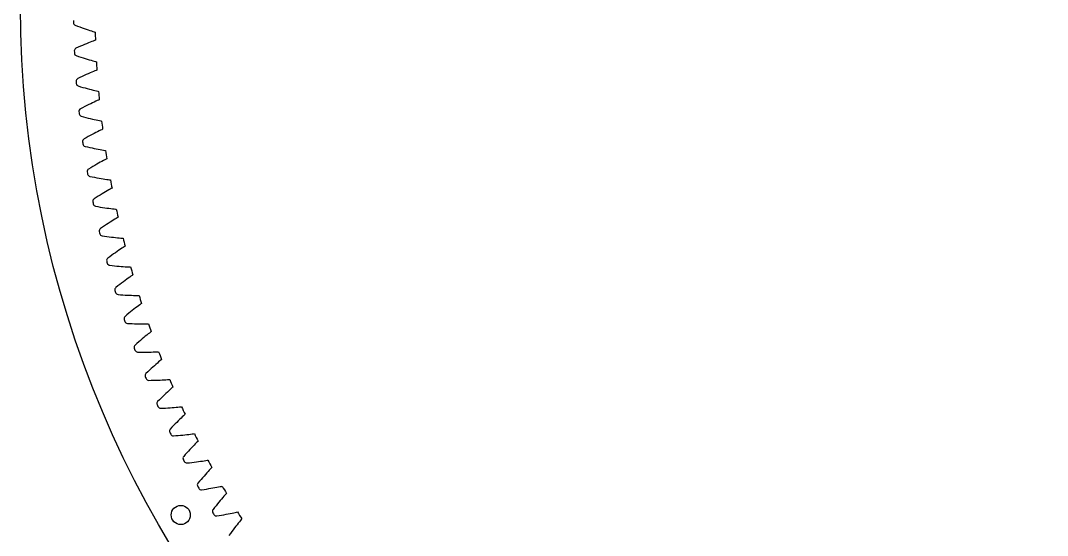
# Model space of a CAD drawing. Header units: millimetres. Extents: x -109 to 109, y -109 to 109.
# Drawn here: x -108.8 to -1.5, y -55.3 to -1.5 of the extents above; entities that cross this region are included whole.
import ezdxf

# ---------------------------------------------------------------- set-up
doc = ezdxf.new("R2010")
doc.units = ezdxf.units.MM

msp = doc.modelspace()

# ---------------------------------------------------------------- linework, layer by layer
at = {"layer": 'fixed_ring'}
for p, q in [((-103.042419, -1.976046), (-102.800409, -2.064839)), ((-102.800409, -2.064839), (-102.565506, -2.149768)), ((-102.565506, -2.149768), (-102.33828, -2.230202)), ((-102.33828, -2.230202), (-102.119404, -2.306064)), ((-102.119404, -2.306064), (-101.909712, -2.377239)), ((-101.909712, -2.377239), (-101.710266, -2.443556)), ((-101.710266, -2.443556), (-101.522485, -2.504752)), ((-101.522485, -2.504752), (-101.34838, -2.560401)), ((-101.34838, -2.560401), (-101.191094, -2.609765)), ((-101.191094, -2.609765), (-101.0565, -2.651314)), ((-101.0565, -2.651314), (-100.964454, -2.679357)), ((-102.732544, -4.267564), (-102.968629, -4.371087)), ((-102.503315, -4.168335), (-102.732544, -4.267564)), ((-102.281471, -4.074065), (-102.503315, -4.168335)), ((-102.067681, -3.984873), (-102.281471, -4.074065)), ((-101.862767, -3.900924), (-102.067681, -3.984873)), ((-101.667782, -3.822455), (-101.862767, -3.900924)), ((-101.484125, -3.749815), (-101.667782, -3.822455)), ((-101.313776, -3.683553), (-101.484125, -3.749815)), ((-101.159827, -3.6246), (-101.313776, -3.683553)), ((-101.028046, -3.574844), (-101.159827, -3.6246)), ((-100.937902, -3.541188), (-101.028046, -3.574844)), ((-102.932696, -5.148306), (-102.688066, -5.229604)), ((-102.688066, -5.229604), (-102.450659, -5.307259)), ((-102.450659, -5.307259), (-102.221064, -5.380657)), ((-102.221064, -5.380657), (-101.999956, -5.449743)), ((-101.999956, -5.449743), (-101.788171, -5.514427)), ((-101.788171, -5.514427), (-101.586777, -5.574571)), ((-101.586777, -5.574571), (-101.397201, -5.629955)), ((-101.397201, -5.629955), (-101.221464, -5.680216)), ((-101.221464, -5.680216), (-101.062733, -5.724713)), ((-101.062733, -5.724713), (-100.926923, -5.762097)), ((-100.926923, -5.762097), (-100.834058, -5.787293)), ((-102.5524, -7.429194), (-102.785185, -7.539938)), ((-102.326336, -7.322953), (-102.5524, -7.429194)), ((-102.1075, -7.221897), (-102.326336, -7.322953)), ((-101.896557, -7.126164), (-102.1075, -7.221897)), ((-101.694327, -7.035944), (-101.896557, -7.126164)), ((-101.501851, -6.951507), (-101.694327, -7.035944)), ((-101.320517, -6.873246), (-101.501851, -6.951507)), ((-101.152289, -6.80177), (-101.320517, -6.873246)), ((-101.000229, -6.738104), (-101.152289, -6.80177)), ((-100.870043, -6.684313), (-101.000229, -6.738104)), ((-100.780978, -6.647897), (-100.870043, -6.684313)), ((-102.725334, -8.315683), (-102.478317, -8.389409)), ((-102.478317, -8.389409), (-102.238632, -8.459716)), ((-102.238632, -8.459716), (-102.006885, -8.526009)), ((-102.006885, -8.526009), (-101.783754, -8.588253)), ((-101.783754, -8.588253), (-101.570077, -8.646384)), ((-101.570077, -8.646384), (-101.366927, -8.700298)), ((-101.366927, -8.700298), (-101.175735, -8.749817)), ((-101.175735, -8.749817), (-100.998535, -8.794643)), ((-100.998535, -8.794643), (-100.838508, -8.834231)), ((-100.838508, -8.834231), (-100.701611, -8.867415)), ((-100.701611, -8.867415), (-100.608014, -8.889739)), ((-102.274979, -10.583778), (-102.504243, -10.701638)), ((-102.052293, -10.470626), (-102.274979, -10.583778)), ((-101.836674, -10.362878), (-102.052293, -10.470626)), ((-101.628779, -10.260694), (-101.836674, -10.362878)), ((-101.429423, -10.16429), (-101.628779, -10.260694)), ((-101.239638, -10.073965), (-101.429423, -10.16429)), ((-101.060801, -9.990158), (-101.239638, -10.073965)), ((-100.894854, -9.913534), (-101.060801, -9.990158)), ((-100.744826, -9.845216), (-100.894854, -9.913534)), ((-100.616358, -9.787442), (-100.744826, -9.845216)), ((-100.528457, -9.7483), (-100.616358, -9.787442)), ((-102.420532, -11.475171), (-102.171362, -11.541256)), ((-102.171362, -11.541256), (-101.929624, -11.604149)), ((-101.929624, -11.604149), (-101.695946, -11.663273)), ((-101.695946, -11.663273), (-101.471004, -11.718616)), ((-101.471004, -11.718616), (-101.255639, -11.77014)), ((-101.255639, -11.77014), (-101.050925, -11.817772)), ((-101.050925, -11.817772), (-100.858298, -11.86138)), ((-100.858298, -11.86138), (-100.679801, -11.900728)), ((-100.679801, -11.900728), (-100.518632, -11.935368)), ((-100.518632, -11.935368), (-100.380778, -11.964321)), ((-100.380778, -11.964321), (-100.286538, -11.983752)), ((-100.180579, -12.839456), (-100.267233, -12.881287)), ((-101.900544, -13.728322), (-102.12607, -13.853187)), ((-101.681448, -13.608366), (-101.900544, -13.728322)), ((-101.469249, -13.49403), (-101.681448, -13.608366)), ((-101.2646, -13.385492), (-101.469249, -13.49403)), ((-101.068307, -13.282994), (-101.2646, -13.385492)), ((-100.881394, -13.186868), (-101.068307, -13.282994)), ((-100.705222, -13.097593), (-100.881394, -13.186868)), ((-100.541714, -13.015895), (-100.705222, -13.097593)), ((-100.393861, -12.94299), (-100.541714, -13.015895)), ((-100.267233, -12.881287), (-100.393861, -12.94299)), ((-102.018577, -14.623775), (-101.76749, -14.682155)), ((-101.76749, -14.682155), (-101.523931, -14.737574)), ((-101.523931, -14.737574), (-101.288542, -14.789474)), ((-101.288542, -14.789474), (-101.062003, -14.837864)), ((-101.062003, -14.837864), (-100.845153, -14.882731)), ((-100.845153, -14.882731), (-100.639069, -14.924036)), ((-100.639069, -14.924036), (-100.445191, -14.961692)), ((-100.445191, -14.961692), (-100.265567, -14.995524)), ((-100.265567, -14.995524), (-100.103407, -15.025185)), ((-100.103407, -15.025185), (-99.964727, -15.049879)), ((-99.947666, -16.028486), (-100.093204, -16.10591)), ((-99.964727, -15.049879), (-99.869934, -15.066398)), ((-99.822998, -15.962913), (-99.947666, -16.028486)), ((-99.737673, -15.918434), (-99.822998, -15.962913)), ((-101.42945, -16.859844), (-101.651024, -16.991595)), ((-101.214153, -16.733198), (-101.42945, -16.859844)), ((-101.005575, -16.612381), (-101.214153, -16.733198)), ((-100.804365, -16.497593), (-101.005575, -16.612381)), ((-100.611322, -16.389099), (-100.804365, -16.497593)), ((-100.427458, -16.287262), (-100.611322, -16.389099)), ((-100.254118, -16.192604), (-100.427458, -16.287262)), ((-100.093204, -16.10591), (-100.254118, -16.192604)), ((-101.519852, -17.758508), (-101.267086, -17.809128)), ((-101.267086, -17.809128), (-101.021935, -17.857019)), ((-101.021935, -17.857019), (-100.78506, -17.901647)), ((-100.78506, -17.901647), (-100.557138, -17.943037)), ((-100.557138, -17.943037), (-100.33901, -17.981205)), ((-100.33901, -17.981205), (-100.131752, -18.016144)), ((-100.131752, -18.016144), (-99.936806, -18.047811)), ((-99.936806, -18.047811), (-99.756225, -18.076096)), ((-99.756225, -18.076096), (-99.593229, -18.100749)), ((-99.593229, -18.100749), (-99.453854, -18.121161)), ((-99.453854, -18.121161), (-99.358597, -18.134753)), ((-99.707918, -19.272256), (-99.87826, -19.372207)), ((-99.549749, -19.180648), (-99.707918, -19.272256)), ((-99.406665, -19.098778), (-99.549749, -19.180648)), ((-99.284075, -19.029397), (-99.406665, -19.098778)), ((-99.200161, -18.982311), (-99.284075, -19.029397)), ((-100.862144, -19.975374), (-101.079555, -20.113885)), ((-100.650849, -19.842158), (-100.862144, -19.975374)), ((-100.446091, -19.714975), (-100.650849, -19.842158)), ((-100.248511, -19.594045), (-100.446091, -19.714975)), ((-100.0589, -19.479657), (-100.248511, -19.594045)), ((-99.87826, -19.372207), (-100.0589, -19.479657)), ((-100.924829, -20.876395), (-100.670624, -20.919207)), ((-100.670624, -20.919207), (-100.424115, -20.959527)), ((-100.424115, -20.959527), (-100.185978, -20.996838)), ((-100.185978, -20.996838), (-99.956889, -21.03119)), ((-99.956889, -21.03119), (-99.737689, -21.062622)), ((-99.737689, -21.062622), (-99.529453, -21.091162)), ((-99.529453, -21.091162), (-99.333625, -21.116811)), ((-99.333625, -21.116811), (-99.152258, -21.139522)), ((-99.152258, -21.139522), (-98.98858, -21.159144)), ((-98.98858, -21.159144), (-98.848643, -21.175253)), ((-98.848643, -21.175253), (-98.753012, -21.185906)), ((-99.234321, -22.438776), (-99.411567, -22.551738)), ((-99.067138, -22.333626), (-99.234321, -22.438776)), ((-98.911865, -22.237191), (-99.067138, -22.333626)), ((-98.77137, -22.150954), (-98.911865, -22.237191)), ((-98.650975, -22.077831), (-98.77137, -22.150954)), ((-98.56855, -22.028183), (-98.650975, -22.077831)), ((-100.199165, -23.071956), (-100.412207, -23.217096)), ((-99.992072, -22.932296), (-100.199165, -23.071956)), ((-99.791327, -22.798868), (-99.992072, -22.932296)), ((-99.597566, -22.67191), (-99.791327, -22.798868)), ((-99.411567, -22.551738), (-99.597566, -22.67191)), ((-100.234072, -23.97448), (-99.97867, -24.009443)), ((-99.97867, -24.009443), (-99.731036, -24.042152)), ((-99.731036, -24.042152), (-99.491863, -24.072113)), ((-99.491863, -24.072113), (-99.261825, -24.099393)), ((-99.261825, -24.099393), (-99.04176, -24.124061)), ((-99.04176, -24.124061), (-98.832745, -24.146174)), ((-98.832745, -24.146174), (-98.636219, -24.165781)), ((-98.636219, -24.165781), (-98.45424, -24.182895)), ((-98.45424, -24.182895), (-98.290034, -24.197467)), ((-98.290034, -24.197467), (-98.149668, -24.20926)), ((-98.149668, -24.20926), (-98.053754, -24.216963)), ((-98.852146, -25.72827), (-99.041906, -25.861134)), ((-98.669936, -25.602427), (-98.852146, -25.72827)), ((-98.496253, -25.48406), (-98.669936, -25.602427)), ((-98.332387, -25.373812), (-98.496253, -25.48406)), ((-98.180158, -25.272641), (-98.332387, -25.373812)), ((-98.042385, -25.182118), (-98.180158, -25.272641)), ((-97.924299, -25.105322), (-98.042385, -25.182118)), ((-97.843442, -25.05316), (-97.924299, -25.105322)), ((-99.44114, -26.146652), (-99.649612, -26.298285)), ((-99.238446, -26.000681), (-99.44114, -26.146652)), ((-99.041906, -25.861134), (-99.238446, -26.000681)), ((-99.448238, -27.049823), (-99.191879, -27.076905)), ((-99.191879, -27.076905), (-98.943356, -27.101973)), ((-98.943356, -27.101973), (-98.703374, -27.124553)), ((-98.703374, -27.124553), (-98.472605, -27.144737)), ((-98.472605, -27.144737), (-98.251885, -27.162616)), ((-98.251885, -27.162616), (-98.042287, -27.178283)), ((-98.042287, -27.178283), (-97.845251, -27.191827)), ((-97.845251, -27.191827), (-97.662831, -27.20333)), ((-97.662831, -27.20333), (-97.498255, -27.212838)), ((-97.498255, -27.212838), (-97.357592, -27.220303)), ((-97.357592, -27.220303), (-97.261487, -27.225048)), ((-98.198537, -28.89887), (-98.390687, -29.044403)), ((-98.012959, -28.760226), (-98.198537, -28.89887)), ((-97.834711, -28.628831), (-98.012959, -28.760226)), ((-97.664755, -28.505172), (-97.834711, -28.628831)), ((-97.504362, -28.38993), (-97.664755, -28.505172)), ((-97.35532, -28.284118), (-97.504362, -28.38993)), ((-97.2204, -28.189396), (-97.35532, -28.284118)), ((-97.104736, -28.109), (-97.2204, -28.189396)), ((-97.025523, -28.054372), (-97.104736, -28.109)), ((-98.588789, -29.196547), (-98.792493, -29.354528)), ((-98.390687, -29.044403), (-98.588789, -29.196547)), ((-98.56807, -30.099508), (-98.311, -30.118683)), ((-98.311, -30.118683), (-98.061822, -30.136085)), ((-98.061822, -30.136085), (-97.821258, -30.151265)), ((-97.821258, -30.151265), (-97.589977, -30.164332)), ((-97.589977, -30.164332), (-97.368812, -30.175406)), ((-97.368812, -30.175406), (-97.158831, -30.18461)), ((-97.158831, -30.18461), (-96.961471, -30.192081)), ((-96.961471, -30.192081), (-96.778783, -30.19796)), ((-96.778783, -30.19796), (-96.613993, -30.202396)), ((-96.613993, -30.202396), (-96.473166, -30.205526)), ((-96.473166, -30.205526), (-96.37696, -30.207309)), ((-96.193063, -31.086014), (-96.306197, -31.169934)), ((-96.11557, -31.028973), (-96.193063, -31.086014)), ((-97.449598, -32.060575), (-97.642921, -32.218747)), ((-97.262021, -31.909194), (-97.449598, -32.060575)), ((-97.0808, -31.7649), (-97.262021, -31.909194)), ((-96.906683, -31.628078), (-97.0808, -31.7649)), ((-96.740616, -31.499244), (-96.906683, -31.628078)), ((-96.583848, -31.379117), (-96.740616, -31.499244)), ((-96.438135, -31.268766), (-96.583848, -31.379117)), ((-96.306197, -31.169934), (-96.438135, -31.268766)), ((-97.642921, -32.218747), (-97.841663, -32.382926)), ((-97.594405, -33.120642), (-97.336866, -33.131891)), ((-97.336866, -33.131891), (-97.087271, -33.141612)), ((-97.087271, -33.141612), (-96.846354, -33.149376)), ((-96.846354, -33.149376), (-96.61478, -33.155315)), ((-96.61478, -33.155315), (-96.393378, -33.159572)), ((-96.393378, -33.159572), (-96.183214, -33.162306)), ((-96.183214, -33.162306), (-95.985718, -33.163696)), ((-95.985718, -33.163696), (-95.802935, -33.163946)), ((-95.802935, -33.163946), (-95.638086, -33.163305)), ((-95.638086, -33.163305), (-95.49723, -33.162097)), ((-95.49723, -33.162097), (-95.401015, -33.160916)), ((-95.429473, -34.223754), (-95.571718, -34.33854)), ((-95.300641, -34.120906), (-95.429473, -34.223754)), ((-95.190145, -34.033542), (-95.300641, -34.120906)), ((-95.114445, -33.974142), (-95.190145, -34.033542)), ((-96.604433, -35.210386), (-96.798024, -35.380607)), ((-96.416072, -35.046335), (-96.604433, -35.210386)), ((-96.233246, -34.88925), (-96.416072, -35.046335)), ((-96.056555, -34.739444), (-96.233246, -34.88925)), ((-95.886734, -34.597325), (-96.056555, -34.739444)), ((-95.724713, -34.463438), (-95.886734, -34.597325)), ((-95.571718, -34.33854), (-95.724713, -34.463438)), ((-96.528166, -36.110359), (-96.270403, -36.113672)), ((-96.270403, -36.113672), (-96.020626, -36.115702)), ((-96.020626, -36.115702), (-95.779584, -36.116043)), ((-95.779584, -36.116043), (-95.547938, -36.114848)), ((-95.547938, -36.114848), (-95.32651, -36.112285)), ((-95.32651, -36.112285), (-95.116361, -36.108546)), ((-95.116361, -36.108546), (-94.918916, -36.103853)), ((-94.918916, -36.103853), (-94.736212, -36.098474)), ((-94.736212, -36.098474), (-94.571461, -36.092757)), ((-94.571461, -36.092757), (-94.430709, -36.087211)), ((-94.430709, -36.087211), (-94.334576, -36.083069)), ((-94.77583, -37.533754), (-94.941194, -37.681035)), ((-94.618009, -37.39494), (-94.77583, -37.533754)), ((-94.468933, -37.265391), (-94.618009, -37.39494)), ((-94.33029, -37.146279), (-94.468933, -37.265391)), ((-94.204686, -37.039512), (-94.33029, -37.146279)), ((-94.096933, -36.948786), (-94.204686, -37.039512)), ((-94.023099, -36.887083), (-94.096933, -36.948786)), ((-95.474309, -38.168626), (-95.662567, -38.344728)), ((-95.29109, -37.998852), (-95.474309, -38.168626)), ((-95.113188, -37.836211), (-95.29109, -37.998852)), ((-94.941194, -37.681035), (-95.113188, -37.836211)), ((-95.370364, -39.065823), (-95.112621, -39.061196)), ((-95.112621, -39.061196), (-94.862901, -39.055533)), ((-94.862901, -39.055533), (-94.621962, -39.048452)), ((-94.621962, -39.048452), (-94.390462, -39.040124)), ((-94.390462, -39.040124), (-94.169218, -39.030743)), ((-94.169218, -39.030743), (-93.959284, -39.020534)), ((-93.959284, -39.020534), (-93.762077, -39.009763)), ((-93.762077, -39.009763), (-93.579626, -38.998761)), ((-93.579626, -38.998761), (-93.415129, -38.987973)), ((-93.415129, -38.987973), (-93.274614, -38.978095)), ((-93.274614, -38.978095), (-93.178654, -38.970994)), ((-93.902909, -40.747282), (-94.075718, -40.915325)), ((-93.735775, -40.586883), (-93.902909, -40.747282)), ((-93.575025, -40.434579), (-93.735775, -40.586883)), ((-93.421554, -40.290972), (-93.575025, -40.434579)), ((-93.276539, -40.156893), (-93.421554, -40.290972)), ((-93.14163, -40.033568), (-93.276539, -40.156893)), ((-93.019373, -39.922983), (-93.14163, -40.033568)), ((-92.914464, -39.828983), (-93.019373, -39.922983)), ((-92.842566, -39.765035), (-92.914464, -39.828983)), ((-94.253623, -41.09066), (-94.436368, -41.272476)), ((-94.075718, -40.915325), (-94.253623, -41.09066)), ((-92.170187, -41.846206), (-92.030043, -41.832006)), ((-92.030043, -41.832006), (-91.934348, -41.821953)), ((-94.122098, -41.984231), (-93.864619, -41.971669)), ((-93.864619, -41.971669), (-93.615191, -41.958319)), ((-93.615191, -41.958319), (-93.374586, -41.943821)), ((-93.374586, -41.943821), (-93.143452, -41.928368)), ((-93.143452, -41.928368), (-92.922602, -41.912178)), ((-92.922602, -41.912178), (-92.713081, -41.895509)), ((-92.713081, -41.895509), (-92.5163, -41.87867)), ((-92.5163, -41.87867), (-92.334274, -41.862055)), ((-92.334274, -41.862055), (-92.170187, -41.846206)), ((-91.864618, -42.882883), (-91.995666, -43.010304)), ((-91.745825, -42.768586), (-91.864618, -42.882883)), ((-91.643861, -42.671399), (-91.745825, -42.768586)), ((-91.573966, -42.605268), (-91.643861, -42.671399)), ((-92.943531, -43.973717), (-93.120591, -44.161075)), ((-92.77111, -43.792987), (-92.943531, -43.973717)), ((-92.603558, -43.619702), (-92.77111, -43.792987)), ((-92.441443, -43.454232), (-92.603558, -43.619702)), ((-92.285459, -43.29705), (-92.441443, -43.454232)), ((-92.136483, -43.148785), (-92.285459, -43.29705)), ((-91.995666, -43.010304), (-92.136483, -43.148785)), ((-92.784551, -44.862814), (-92.527581, -44.842329)), ((-92.527581, -44.842329), (-92.278683, -44.821304)), ((-92.278683, -44.821304), (-92.038637, -44.799404)), ((-92.038637, -44.799404), (-91.808089, -44.77684)), ((-91.808089, -44.77684), (-91.587842, -44.753857)), ((-91.587842, -44.753857), (-91.378935, -44.730744)), ((-91.378935, -44.730744), (-91.182765, -44.707853)), ((-91.182765, -44.707853), (-91.001337, -44.68564)), ((-91.001337, -44.68564), (-90.837816, -44.664745)), ((-90.837816, -44.664745), (-90.698176, -44.646236)), ((-90.698176, -44.646236), (-90.602835, -44.633241)), ((-90.908355, -46.118451), (-91.059424, -46.280362)), ((-90.764015, -45.965669), (-90.908355, -46.118451)), ((-90.627529, -45.822917), (-90.764015, -45.965669)), ((-90.500468, -45.691521), (-90.627529, -45.822917)), ((-90.38525, -45.57362), (-90.500468, -45.691521)), ((-90.286328, -45.473339), (-90.38525, -45.57362)), ((-90.218502, -45.405086), (-90.286328, -45.473339)), ((-91.545276, -46.815063), (-91.716482, -47.007784)), ((-91.378503, -46.629108), (-91.545276, -46.815063)), ((-91.216367, -46.450746), (-91.378503, -46.629108)), ((-91.059424, -46.280362), (-91.216367, -46.450746)), ((-91.358992, -47.698842), (-91.102775, -47.670454)), ((-91.102775, -47.670454), (-90.854642, -47.641774)), ((-90.854642, -47.641774), (-90.615385, -47.612491)), ((-90.615385, -47.612491), (-90.385641, -47.582839)), ((-90.385641, -47.582839), (-90.166206, -47.553084)), ((-90.166206, -47.553084), (-89.95811, -47.523548)), ((-89.95811, -47.523548), (-89.762738, -47.494627)), ((-89.762738, -47.494627), (-89.58208, -47.466838)), ((-89.58208, -47.466838), (-89.41928, -47.440918)), ((-89.41928, -47.440918), (-89.280276, -47.418117)), ((-89.280276, -47.418117), (-89.185381, -47.402192)), ((-88.843153, -48.232144), (-88.93894, -48.335424)), ((-88.777461, -48.161836), (-88.843153, -48.232144)), ((-89.742651, -49.237729), (-89.899218, -49.420999)), ((-89.59103, -49.062592), (-89.742651, -49.237729)), ((-89.445019, -48.896107), (-89.59103, -49.062592)), ((-89.305452, -48.738951), (-89.445019, -48.896107)), ((-89.173427, -48.592064), (-89.305452, -48.738951)), ((-89.050472, -48.456817), (-89.173427, -48.592064)), ((-88.93894, -48.335424), (-89.050472, -48.456817)), ((-90.060186, -49.612002), (-90.225376, -49.809904)), ((-89.899218, -49.420999), (-90.060186, -49.612002)), ((-89.591552, -50.45336), (-89.34442, -50.417052)), ((-89.34442, -50.417052), (-89.106179, -50.380416)), ((-89.106179, -50.380416), (-88.877457, -50.343702)), ((-88.877457, -50.343702), (-88.659042, -50.307204)), ((-88.659042, -50.307204), (-88.451954, -50.271274)), ((-88.451954, -50.271274), (-88.257565, -50.23635)), ((-88.257565, -50.23635), (-88.077849, -50.20301)), ((-88.077849, -50.20301), (-87.915924, -50.172089)), ((-87.915924, -50.172089), (-87.777689, -50.145019)), ((-87.777689, -50.145019), (-87.683329, -50.126179)), ((-89.846773, -50.489625), (-89.591552, -50.45336)), ((-87.762177, -51.466002), (-87.896838, -51.627381)), ((-87.634738, -51.315118), (-87.762177, -51.466002)), ((-87.516007, -51.17615), (-87.634738, -51.315118)), ((-87.408266, -51.051379), (-87.516007, -51.17615)), ((-87.315705, -50.945199), (-87.408266, -51.051379)), ((-87.252209, -50.872901), (-87.315705, -50.945199)), ((-88.489667, -52.36188), (-88.648685, -52.564775)), ((-88.334658, -52.166012), (-88.489667, -52.36188)), ((-88.183809, -51.978006), (-88.334658, -52.166012)), ((-88.037653, -51.798284), (-88.183809, -51.978006)), ((-87.896838, -51.627381), (-88.037653, -51.798284)), ((-88.24933, -53.232516), (-87.995346, -53.188408)), ((-87.995346, -53.188408), (-87.74945, -53.144507)), ((-87.74945, -53.144507), (-87.512449, -53.100551)), ((-87.512449, -53.100551), (-87.284966, -53.056812)), ((-87.284966, -53.056812), (-87.06778, -53.013605)), ((-87.06778, -53.013605), (-86.861896, -52.971315)), ((-86.861896, -52.971315), (-86.668675, -52.930421)), ((-86.668675, -52.930421), (-86.490071, -52.891563)), ((-86.490071, -52.891563), (-86.329175, -52.85567)), ((-86.329175, -52.85567), (-86.191839, -52.824355)), ((-86.191839, -52.824355), (-86.098104, -52.802619)), ((-85.705432, -53.609929), (-85.79468, -53.718909)), ((-85.644193, -53.53571), (-85.705432, -53.609929)), ((-86.54132, -54.66898), (-86.686307, -54.861541)), ((-86.400768, -54.484842), (-86.54132, -54.66898)), ((-86.265282, -54.309683), (-86.400768, -54.484842)), ((-86.135655, -54.144234), (-86.265282, -54.309683)), ((-86.012923, -53.989498), (-86.135655, -54.144234)), ((-85.898527, -53.846938), (-86.012923, -53.989498)), ((-85.79468, -53.718909), (-85.898527, -53.846938)), ((-86.835211, -55.062091), (-86.987905, -55.269786)), ((-86.686307, -54.861541), (-86.835211, -55.062091))]:
    msp.add_line(p, q, dxfattribs=at)
for centre, radius, start, end in [((0, 0), 103.25, 180.821027, 180.943679), ((-102.936037, -1.695542), 0.3, 180.943679, 249.230545), ((0, 0), 101, 181.520137, 182.009274), ((-102.84518, -4.64451), 0.3, 114.298867, 182.585733), ((0, 0), 103.25, 182.585733, 182.708385), ((-102.835002, -4.864659), 0.3, 182.708385, 250.995251), ((0, 0), 101, 183.284843, 183.77398), ((-102.653374, -7.809431), 0.3, 116.063572, 184.350439), ((0, 0), 103.25, 184.350439, 184.473091), ((-102.636422, -8.029161), 0.3, 184.473091, 252.759957), ((0, 0), 101, 185.049549, 185.538686), ((-102.364196, -10.966943), 0.3, 117.828278, 186.115144), ((0, 0), 103.25, 186.115144, 186.237797), ((-102.340485, -11.186048), 0.3, 186.237797, 254.524663), ((0, 0), 101, 186.814255, 187.303392), ((-101.977919, -14.114053), 0.3, 119.592984, 187.87985), ((0, 0), 103.25, 187.87985, 188.002503), ((-101.947472, -14.332324), 0.3, 188.002503, 256.289369), ((0, 0), 101, 188.578961, 189.068098), ((-101.49491, -17.247775), 0.3, 121.35769, 189.644556), ((0, 0), 103.25, 189.644556, 189.767209), ((-101.457755, -17.465005), 0.3, 189.767209, 258.054075), ((0, 0), 101, 190.343667, 190.832804), ((-100.915627, -20.365137), 0.3, 123.122396, 191.409262), ((0, 0), 103.25, 191.409262, 191.531914), ((-100.8718, -20.581119), 0.3, 191.531914, 259.818781), ((0, 0), 101, 192.108373, 192.59751), ((-100.240619, -23.463181), 0.3, 124.887102, 193.173968), ((0, 0), 103.25, 193.173968, 193.29662), ((-100.190162, -23.677711), 0.3, 193.29662, 261.583486), ((0, 0), 101, 193.873079, 194.362216), ((-99.470527, -26.538968), 0.3, 126.651808, 194.938674), ((0, 0), 103.25, 194.938674, 195.061326), ((-99.413487, -26.751843), 0.3, 195.061326, 263.348192), ((0, 0), 101, 195.637784, 196.126921), ((-98.606081, -29.589582), 0.3, 128.416514, 196.70338), ((0, 0), 103.25, 196.70338, 196.826032), ((-98.542513, -29.800599), 0.3, 196.826032, 265.112898), ((0, 0), 101, 197.40249, 197.891627), ((-97.648101, -32.612128), 0.3, 130.181219, 198.468086), ((0, 0), 103.25, 198.468086, 198.590738), ((-97.578065, -32.821088), 0.3, 198.590738, 266.877604), ((0, 0), 101, 199.167196, 199.656333), ((-96.597496, -35.60374), 0.3, 131.945925, 200.232791), ((0, 0), 103.25, 200.232791, 200.355444), ((-96.521058, -35.810443), 0.3, 200.355444, 268.64231), ((0, 0), 101, 200.931902, 201.421039), ((-95.455262, -38.561579), 0.3, 133.710631, 201.997497), ((0, 0), 103.25, 201.997497, 202.12015), ((-95.372495, -38.765831), 0.3, 202.12015, 270.407016), ((0, 0), 101, 202.696608, 203.185745), ((-94.222484, -41.482841), 0.3, 135.475337, 203.762203), ((0, 0), 103.25, 203.762203, 203.884856), ((-94.133466, -41.684446), 0.3, 203.884856, 272.171722), ((0, 0), 101, 204.461314, 204.950451), ((-92.900329, -44.364753), 0.3, 137.240043, 205.526909), ((0, 0), 103.25, 205.526909, 205.649561), ((-92.805145, -44.563522), 0.3, 205.649561, 273.936428), ((0, 0), 101, 206.22602, 206.715157), ((-91.490053, -47.204583), 0.3, 139.004749, 207.291615), ((0, 0), 103.25, 207.291615, 207.414267), ((-91.388793, -47.400326), 0.3, 207.414267, 275.701133), ((0, 0), 101, 207.990726, 208.479863), ((-89.992993, -49.999636), 0.3, 140.769455, 209.056321), ((0, 0), 103.25, 209.056321, 209.178973), ((-89.885754, -50.192168), 0.3, 209.178973, 277.465839), ((0, 0), 101, 209.755431, 210.244569), ((-88.41057, -52.747262), 0.3, 142.534161, 210.821027), ((0, 0), 103.25, 210.821027, 210.943679), ((-88.297452, -52.9364), 0.3, 210.943679, 279.230545), ((0, 0), 101, 211.520137, 212.009274)]:
    msp.add_arc(centre, radius, start, end, dxfattribs=at)
at = {"layer": 'holes'}
msp.add_circle((-92.023567, -53.129831), 1, dxfattribs=at)
at = {"layer": 'outer'}
msp.add_circle((0, 0), 108.759662, dxfattribs=at)

doc.saveas('drawing.dxf')
